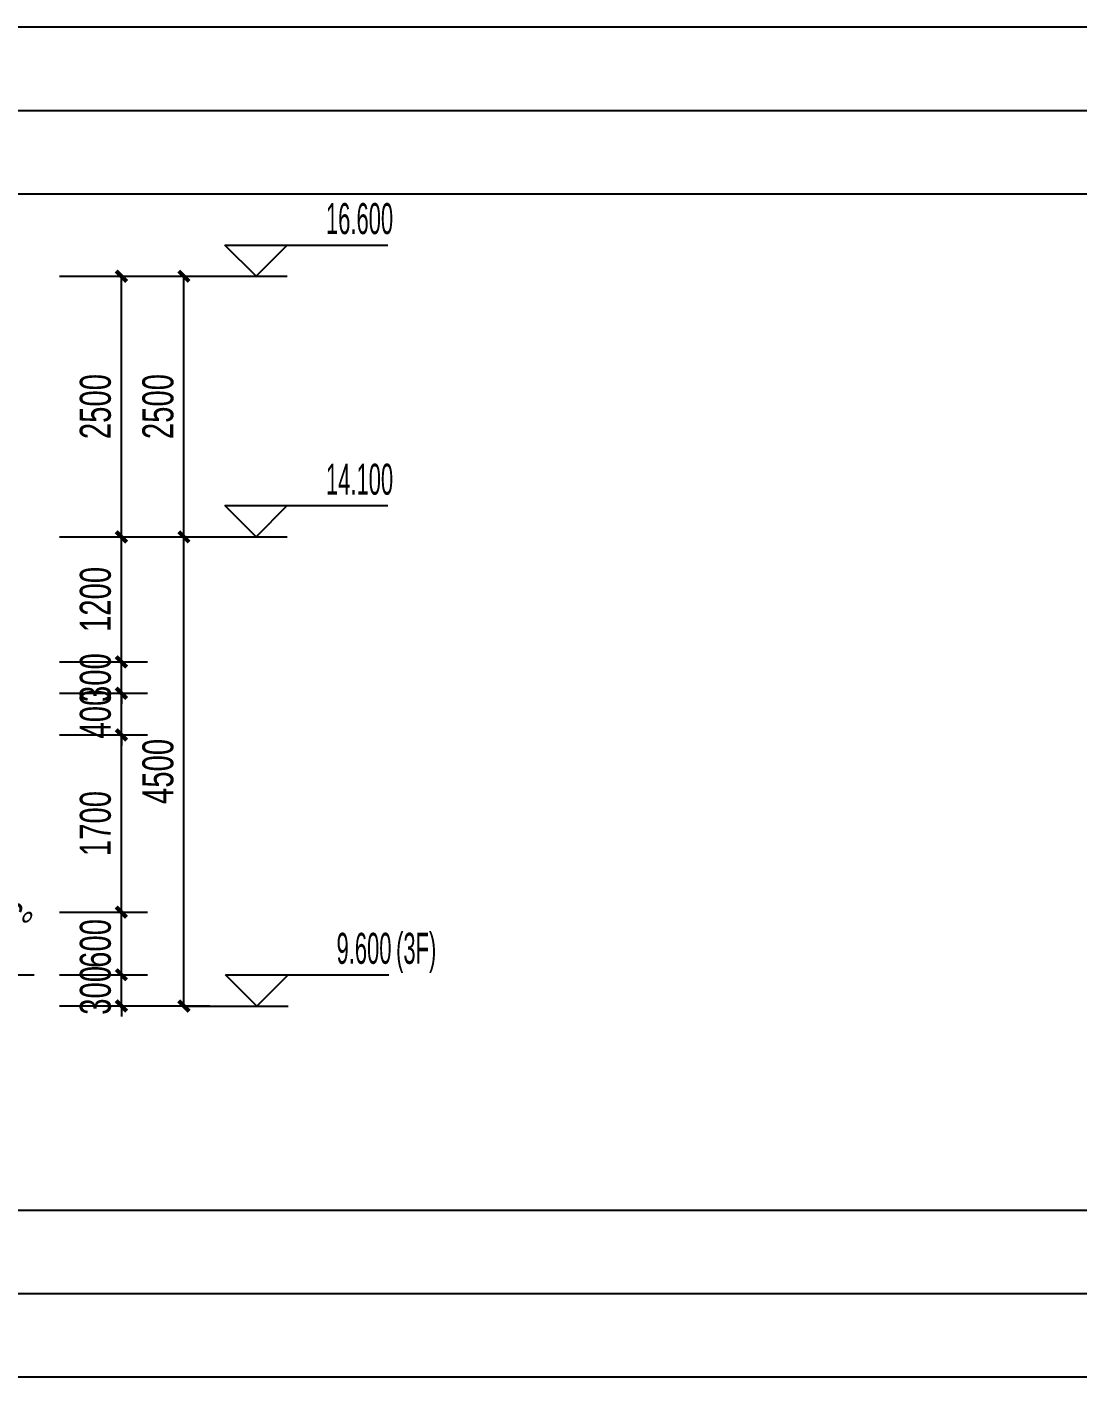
# Model space of a CAD drawing. Extents: x -483182 to 812890, y -390528 to -214858.
# Drawn here: x -353936 to -343855, y -339792 to -326842 of the extents above; entities that cross this region are included whole.
import ezdxf

# ---------------------------------------------------------------- set-up
doc = ezdxf.new("R2010")
doc.units = 0
doc.header["$LTSCALE"] = 1000
doc.header["$MEASUREMENT"] = 0
for name, color, linetype in [('01-标注_尺寸', 124, 'Continuous'), ('01-标注_标高', 200, 'Continuous'), ('02-TEXT_标注', 130, 'Continuous'), ('A-0-图名图例', 2, 'Continuous')]:
    doc.layers.add(name, color=color, linetype=linetype)
doc.styles.add('_TCH_DIM', font='ros.shx', dxfattribs={"width": 0.75, "bigfont": 'jd.shx'})
doc.styles.add('_TCH_DIM_T3', font='ros.shx', dxfattribs={"width": 0.705882, "bigfont": 'jd.shx'})
doc.dimstyles.new('_TCH_ARCH&&100', dxfattribs={"dimtxt": 297.5, "dimasz": 100, "dimexe": 250, "dimexo": 300, "dimgap": 100, "dimtad": 1, "dimdec": 0, "dimzin": 0, "dimdsep": 46, "dimtxsty": '_TCH_DIM_T3', "dimblk": 'ARCHTICK', "dimcen": 0.09, "dimclrt": 7, "dimazin": 2, "dimtfac": 1, "dimtdec": 0, "dimtix": 1, "dimtmove": 2, "dimatfit": 3, "dimfxl": 0, "dimtolj": 1, "dimtzin": 0, "dimarcsym": 0})
doc.dimstyles.new('_TCH_ARROW&&100', dxfattribs={"dimtxt": 297.5, "dimasz": 200, "dimexe": 250, "dimexo": 300, "dimgap": 100, "dimtad": 1, "dimdec": 0, "dimzin": 0, "dimdsep": 46, "dimtxsty": '_TCH_DIM_T3', "dimcen": 0.09, "dimclrt": 7, "dimazin": 2, "dimtfac": 1, "dimtdec": 0, "dimtix": 1, "dimtmove": 2, "dimatfit": 3, "dimfxl": 0, "dimtolj": 1, "dimtzin": 0, "dimarcsym": 0})

# ---------------------------------------------------------------- blocks, each defined once
blk = doc.blocks.new('_ArchTick')
at = {"color": 0, "linetype": 'ByBlock', "const_width": 0.4}
blk.add_lwpolyline([(-0.5, -0.5), (0.5, 0.5)], dxfattribs=at)
blk = doc.blocks.new('*D2074')
at = {"layer": '01-标注_尺寸', "color": 0, "lineweight": -2, "transparency": 16777216}
for p, q in [((-353031, -335933), (-353031, -335833)), ((-353624, -335933), (-352781, -335933)), ((-353031, -336233), (-353031, -335933)), ((-353624, -336233), (-352781, -336233)), ((-353031, -336233), (-353031, -336333))]:
    blk.add_line(p, q, dxfattribs=at)
at = {"layer": 'Defpoints', "color": 0, "transparency": 16777216}
for p in [(-353924, -335933), (-353031, -335933), (-353924, -336233)]:
    blk.add_point(p, dxfattribs=at)
at = {"layer": '01-标注_尺寸', "color": 0, "lineweight": -2, "transparency": 16777216, "xscale": 100, "yscale": 100, "zscale": 100}
for p, rotation in [((-353031, -335933), 270), ((-353031, -336233), 90)]:
    blk.add_blockref('_ArchTick', p, dxfattribs=dict(at, rotation=rotation))
at = {"layer": '01-标注_尺寸', "color": 7, "transparency": 16777216, "insert": (-353279, -336083), "char_height": 297.5, "attachment_point": 5, "rotation": 90, "style": '_TCH_DIM_T3'}
blk.add_mtext('\\A1;300', dxfattribs=at)
blk = doc.blocks.new('*D2075')
at = {"layer": '01-标注_尺寸', "color": 0, "lineweight": -2, "transparency": 16777216}
for p, q in [((-353624, -335333), (-352781, -335333)), ((-353031, -335933), (-353031, -335333)), ((-353624, -335933), (-352781, -335933))]:
    blk.add_line(p, q, dxfattribs=at)
at = {"layer": 'Defpoints', "color": 0, "transparency": 16777216}
for p in [(-353924, -335333), (-353031, -335333), (-353924, -335933)]:
    blk.add_point(p, dxfattribs=at)
at = {"layer": '01-标注_尺寸', "color": 0, "lineweight": -2, "transparency": 16777216, "xscale": 100, "yscale": 100, "zscale": 100}
for p, rotation in [((-353031, -335333), 90), ((-353031, -335933), 270)]:
    blk.add_blockref('_ArchTick', p, dxfattribs=dict(at, rotation=rotation))
at = {"layer": '01-标注_尺寸', "color": 7, "transparency": 16777216, "insert": (-353279, -335633), "char_height": 297.5, "attachment_point": 5, "rotation": 90, "style": '_TCH_DIM_T3'}
blk.add_mtext('\\A1;600', dxfattribs=at)
blk = doc.blocks.new('*D2076')
at = {"layer": '01-标注_尺寸', "color": 0, "lineweight": -2, "transparency": 16777216}
for p, q in [((-353624, -333633), (-352781, -333633)), ((-353031, -335333), (-353031, -333633)), ((-353624, -335333), (-352781, -335333))]:
    blk.add_line(p, q, dxfattribs=at)
at = {"layer": 'Defpoints', "color": 0, "transparency": 16777216}
for p in [(-353924, -333633), (-353031, -333633), (-353924, -335333)]:
    blk.add_point(p, dxfattribs=at)
at = {"layer": '01-标注_尺寸', "color": 0, "lineweight": -2, "transparency": 16777216, "xscale": 100, "yscale": 100, "zscale": 100}
for p, rotation in [((-353031, -333633), 90), ((-353031, -335333), 270)]:
    blk.add_blockref('_ArchTick', p, dxfattribs=dict(at, rotation=rotation))
at = {"layer": '01-标注_尺寸', "color": 7, "transparency": 16777216, "insert": (-353279, -334483), "char_height": 297.5, "attachment_point": 5, "rotation": 90, "style": '_TCH_DIM_T3'}
blk.add_mtext('\\A1;1700', dxfattribs=at)
blk = doc.blocks.new('*D2077')
at = {"layer": '01-标注_尺寸', "color": 0, "lineweight": -2, "transparency": 16777216}
for p, q in [((-353031, -333233), (-353031, -333133)), ((-353624, -333233), (-352781, -333233)), ((-353031, -333633), (-353031, -333233)), ((-353624, -333633), (-352781, -333633)), ((-353031, -333633), (-353031, -333733))]:
    blk.add_line(p, q, dxfattribs=at)
at = {"layer": 'Defpoints', "color": 0, "transparency": 16777216}
for p in [(-353924, -333233), (-353031, -333233), (-353924, -333633)]:
    blk.add_point(p, dxfattribs=at)
at = {"layer": '01-标注_尺寸', "color": 0, "lineweight": -2, "transparency": 16777216, "xscale": 100, "yscale": 100, "zscale": 100}
for p, rotation in [((-353031, -333233), 270), ((-353031, -333633), 90)]:
    blk.add_blockref('_ArchTick', p, dxfattribs=dict(at, rotation=rotation))
at = {"layer": '01-标注_尺寸', "color": 7, "transparency": 16777216, "insert": (-353279, -333433), "char_height": 297.5, "attachment_point": 5, "rotation": 90, "style": '_TCH_DIM_T3'}
blk.add_mtext('\\A1;400', dxfattribs=at)
blk = doc.blocks.new('*D2078')
at = {"layer": '01-标注_尺寸', "color": 0, "lineweight": -2, "transparency": 16777216}
for p, q in [((-353624, -332933), (-352781, -332933)), ((-353031, -332933), (-353031, -332833)), ((-353031, -333233), (-353031, -332933)), ((-353624, -333233), (-352781, -333233)), ((-353031, -333233), (-353031, -333333))]:
    blk.add_line(p, q, dxfattribs=at)
at = {"layer": 'Defpoints', "color": 0, "transparency": 16777216}
for p in [(-353924, -332933), (-353031, -332933), (-353924, -333233)]:
    blk.add_point(p, dxfattribs=at)
at = {"layer": '01-标注_尺寸', "color": 0, "lineweight": -2, "transparency": 16777216, "xscale": 100, "yscale": 100, "zscale": 100}
for p, rotation in [((-353031, -332933), 270), ((-353031, -333233), 90)]:
    blk.add_blockref('_ArchTick', p, dxfattribs=dict(at, rotation=rotation))
at = {"layer": '01-标注_尺寸', "color": 7, "transparency": 16777216, "insert": (-353279, -333083), "char_height": 297.5, "attachment_point": 5, "rotation": 90, "style": '_TCH_DIM_T3'}
blk.add_mtext('\\A1;300', dxfattribs=at)
blk = doc.blocks.new('*D2079')
at = {"layer": '01-标注_尺寸', "color": 0, "lineweight": -2, "transparency": 16777216}
for p, q in [((-353624, -331733), (-352781, -331733)), ((-353031, -332933), (-353031, -331733)), ((-353624, -332933), (-352781, -332933))]:
    blk.add_line(p, q, dxfattribs=at)
at = {"layer": 'Defpoints', "color": 0, "transparency": 16777216}
for p in [(-353924, -331733), (-353031, -331733), (-353924, -332933)]:
    blk.add_point(p, dxfattribs=at)
at = {"layer": '01-标注_尺寸', "color": 0, "lineweight": -2, "transparency": 16777216, "xscale": 100, "yscale": 100, "zscale": 100}
for p, rotation in [((-353031, -331733), 90), ((-353031, -332933), 270)]:
    blk.add_blockref('_ArchTick', p, dxfattribs=dict(at, rotation=rotation))
at = {"layer": '01-标注_尺寸', "color": 7, "transparency": 16777216, "insert": (-353279, -332333), "char_height": 297.5, "attachment_point": 5, "rotation": 90, "style": '_TCH_DIM_T3'}
blk.add_mtext('\\A1;1200', dxfattribs=at)
blk = doc.blocks.new('*D2080')
at = {"layer": '01-标注_尺寸', "color": 0, "lineweight": -2, "transparency": 16777216}
for p, q in [((-353624, -329233), (-352781, -329233)), ((-353031, -331733), (-353031, -329233)), ((-353624, -331733), (-352781, -331733))]:
    blk.add_line(p, q, dxfattribs=at)
at = {"layer": 'Defpoints', "color": 0, "transparency": 16777216}
for p in [(-353924, -329233), (-353031, -329233), (-353924, -331733)]:
    blk.add_point(p, dxfattribs=at)
at = {"layer": '01-标注_尺寸', "color": 0, "lineweight": -2, "transparency": 16777216, "xscale": 100, "yscale": 100, "zscale": 100}
for p, rotation in [((-353031, -329233), 90), ((-353031, -331733), 270)]:
    blk.add_blockref('_ArchTick', p, dxfattribs=dict(at, rotation=rotation))
at = {"layer": '01-标注_尺寸', "color": 7, "transparency": 16777216, "insert": (-353279, -330483), "char_height": 297.5, "attachment_point": 5, "rotation": 90, "style": '_TCH_DIM_T3'}
blk.add_mtext('\\A1;2500', dxfattribs=at)
blk = doc.blocks.new('*D2081')
at = {"layer": '01-标注_尺寸', "color": 0, "lineweight": -2, "transparency": 16777216}
for p, q in [((-353024, -331733), (-352181, -331733)), ((-352431, -336233), (-352431, -331733)), ((-353024, -336233), (-352181, -336233))]:
    blk.add_line(p, q, dxfattribs=at)
at = {"layer": 'Defpoints', "color": 0, "transparency": 16777216}
for p in [(-353324, -331733), (-352431, -331733), (-353324, -336233)]:
    blk.add_point(p, dxfattribs=at)
at = {"layer": '01-标注_尺寸', "color": 0, "lineweight": -2, "transparency": 16777216, "xscale": 100, "yscale": 100, "zscale": 100}
for p, rotation in [((-352431, -331733), 90), ((-352431, -336233), 270)]:
    blk.add_blockref('_ArchTick', p, dxfattribs=dict(at, rotation=rotation))
at = {"layer": '01-标注_尺寸', "color": 7, "transparency": 16777216, "insert": (-352679, -333983), "char_height": 297.5, "attachment_point": 5, "rotation": 90, "style": '_TCH_DIM_T3'}
blk.add_mtext('\\A1;4500', dxfattribs=at)
blk = doc.blocks.new('*D2082')
at = {"layer": '01-标注_尺寸', "color": 0, "lineweight": -2, "transparency": 16777216}
for p, q in [((-353024, -329233), (-352181, -329233)), ((-352431, -331733), (-352431, -329233)), ((-353024, -331733), (-352181, -331733))]:
    blk.add_line(p, q, dxfattribs=at)
at = {"layer": 'Defpoints', "color": 0, "transparency": 16777216}
for p in [(-353324, -329233), (-352431, -329233), (-353324, -331733)]:
    blk.add_point(p, dxfattribs=at)
at = {"layer": '01-标注_尺寸', "color": 0, "lineweight": -2, "transparency": 16777216, "xscale": 100, "yscale": 100, "zscale": 100}
for p, rotation in [((-352431, -329233), 90), ((-352431, -331733), 270)]:
    blk.add_blockref('_ArchTick', p, dxfattribs=dict(at, rotation=rotation))
at = {"layer": '01-标注_尺寸', "color": 7, "transparency": 16777216, "insert": (-352679, -330483), "char_height": 297.5, "attachment_point": 5, "rotation": 90, "style": '_TCH_DIM_T3'}
blk.add_mtext('\\A1;2500', dxfattribs=at)
blk = doc.blocks.new('*D2358')
at = {"layer": '01-标注_尺寸', "color": 0, "lineweight": -2, "transparency": 16777216}
for p, q in [((-354730, -335631), (-354856, -335189)), ((-354329, -335933), (-353869, -335933))]:
    blk.add_line(p, q, dxfattribs=at)
blk.add_arc((-354643, -335933), 524, 21.9984, 84.0016, dxfattribs=at)
at = {"layer": '01-标注_尺寸', "color": 0, "transparency": 16777216}
for points in [[(-354585, -335445), (-354591, -335379), (-354788, -335430)], [(-354124, -335731), (-354190, -335743), (-354119, -335933)]]:
    blk.add_solid(points, dxfattribs=at)
at = {"layer": 'Defpoints', "color": 0, "transparency": 16777216}
for p in [(-354216, -335630), (-354647, -335920), (-354643, -335933), (-354629, -335933)]:
    blk.add_point(p, dxfattribs=at)
at = {"layer": '01-标注_尺寸', "color": 7, "transparency": 16777216, "insert": (-354178, -335316), "char_height": 297.5, "attachment_point": 5, "rotation": 323, "style": '_TCH_DIM_T3'}
blk.add_mtext('\\A1;106°', dxfattribs=at)

msp = doc.modelspace()

# ---------------------------------------------------------------- linework, layer by layer
at = {"layer": '01-标注_标高'}
for p, q in [((-351739.1, -329233.4), (-352039.1, -328933.4)), ((-352039.1, -328933.4), (-350474.1, -328933.4)), ((-351739.1, -329233.4), (-351439.1, -328933.4)), ((-352439.1, -329233.4), (-351439.1, -329233.4)), ((-351739.1, -331733.4), (-352039.1, -331433.4)), ((-352039.1, -331433.4), (-350474.1, -331433.4)), ((-351739.1, -331733.4), (-351439.1, -331433.4)), ((-352439.1, -331733.4), (-351439.1, -331733.4)), ((-351730.6, -336233.4), (-352030.6, -335933.4)), ((-352030.6, -335933.4), (-350465.6, -335933.4)), ((-351730.6, -336233.4), (-351430.6, -335933.4)), ((-352430.6, -336233.4), (-351430.6, -336233.4))]:
    msp.add_line(p, q, dxfattribs=at)
at = {"layer": 'A-0-图名图例'}
for p, q in [((-396580, -326841.9), (-322480, -326841.9)), ((-396580, -327641.9), (-322480, -327641.9)), ((-396580, -328441.9), (-322480, -328441.9)), ((-396580, -338191.9), (-322480, -338191.9)), ((-396580, -338991.9), (-322480, -338991.9)), ((-396580, -339791.9), (-322480, -339791.9))]:
    msp.add_line(p, q, dxfattribs=at)

# ---------------------------------------------------------------- texts
at = {"layer": '02-TEXT_标注', "style": '_TCH_DIM', "width": 0.529412}
for s, p in [('16.600', (-351068.3, -328828.4)), ('14.100', (-351068.3, -331328.4)), ('9.600', (-350967, -335828.4)), ('(3F)', (-350396, -335828.4))]:
    msp.add_text(s, height=297.5, dxfattribs=at).set_placement(p)

# ---------------------------------------------------------------- dimensions: what is measured, and where the dimension line sits
at = {"layer": '01-标注_尺寸'}
for p1, p2, picture, middle in [((-353924.1, -331733.4), (-353924.1, -329233.4), '*D2080', (-353279.4, -330483.4)), ((-353324.1, -331733.4), (-353324.1, -329233.4), '*D2082', (-352679.4, -330483.4)), ((-353924.1, -332933.4), (-353924.1, -331733.4), '*D2079', (-353279.4, -332333.4)), ((-353324.1, -336233.4), (-353324.1, -331733.4), '*D2081', (-352679.4, -333983.4)), ((-353924.1, -333233.4), (-353924.1, -332933.4), '*D2078', (-353279.4, -333083.4)), ((-353924.1, -333633.4), (-353924.1, -333233.4), '*D2077', (-353279.4, -333433.4)), ((-353924.1, -335333.4), (-353924.1, -333633.4), '*D2076', (-353279.4, -334483.4)), ((-353924.1, -335933.4), (-353924.1, -335333.4), '*D2075', (-353279.4, -335633.4)), ((-353924.1, -336233.4), (-353924.1, -335933.4), '*D2074', (-353279.4, -336083.4))]:
    dim = msp.add_aligned_dim(p1=p1, p2=p2, distance=-893.5, dimstyle='_TCH_ARCH&&100', dxfattribs=at)
    dim.commit()
    dim.dimension.update_dxf_attribs({"geometry": picture, "text_midpoint": middle})
dim = msp.add_angular_dim_3p(base=(-354215.5, -335630.3), center=(-354643.1, -335933.4), p1=(-354629, -335933.4), p2=(-354647, -335919.8), dimstyle='_TCH_ARROW&&100', dxfattribs=at)
dim.commit()
dim.dimension.update_dxf_attribs({"geometry": '*D2358', "text_midpoint": (-354178, -335316.2)})

doc.saveas('drawing.dxf')
